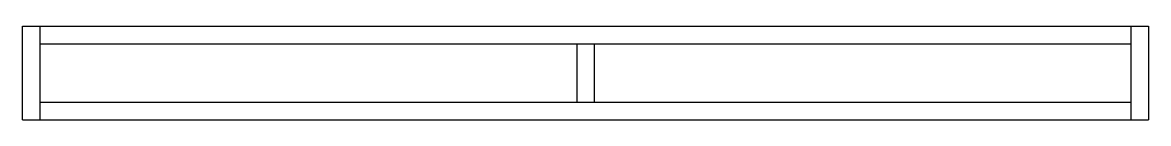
# Model space of a CAD drawing. Extents: x 0 to 48, y 35.2 to 39.2.
import ezdxf

# ---------------------------------------------------------------- set-up
doc = ezdxf.new("R2010")
doc.units = 0
doc.header["$LTSCALE"] = 3
doc.layers.get('0').update_dxf_attribs({"linetype": 'CONTINUOUS'})

msp = doc.modelspace()

# ---------------------------------------------------------------- linework, layer by layer
at = {"color": 0}
for p, q in [((0, 35.25), (0, 39.25)), ((0, 39.25), (48, 39.25)), ((0.75, 35.25), (0.75, 39.25)), ((47.25, 39.25), (47.25, 35.25)), ((48, 39.25), (48, 35.25)), ((0.75, 38.5), (47.25, 38.5)), ((23.625, 38.5), (23.625, 36)), ((24.375, 38.5), (24.375, 36)), ((0.75, 36), (47.25, 36)), ((0, 35.25), (48, 35.25))]:
    msp.add_line(p, q, dxfattribs=at)

doc.saveas('drawing.dxf')
